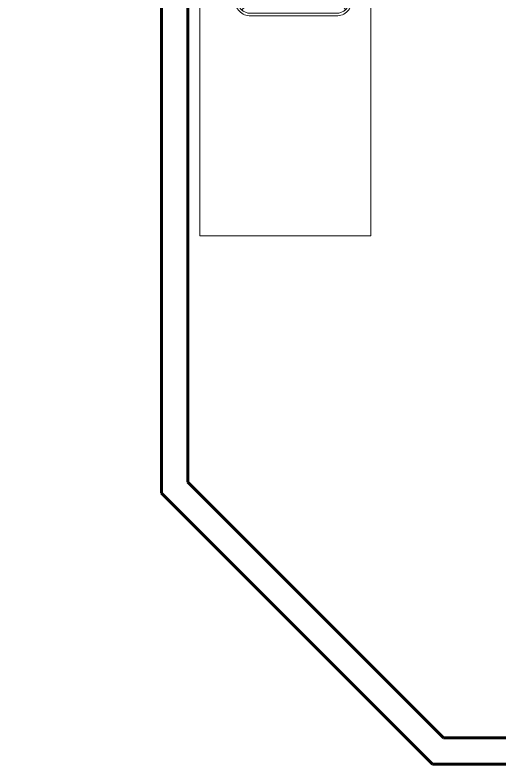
# Model space of a CAD drawing. Header units: metres. Extents: x 78 to 178, y -74 to 157.
# Drawn here: x 126.551 to 128.389, y 10.556 to 13.402 of the extents above; entities that cross this region are included whole.
import ezdxf

# ---------------------------------------------------------------- set-up
doc = ezdxf.new("R2010")
doc.units = ezdxf.units.M
doc.layers.add('envolvente', color=164, linetype='Continuous', lineweight=60)
doc.layers.add('mobiliario', color=252, linetype='Continuous', lineweight=9)

# ---------------------------------------------------------------- blocks, each defined once
blk = doc.blocks.new('TARJA')
for p, q in [((-0.014, -0.0221), (-0.2273, 0.1942)), ((0.2299, 0.1963), (-0.0142, 0.0183)), ((0.2319, -0.1979), (0.0189, 0.0181)), ((0.0187, -0.022), (-0.2253, -0.2)), ((-0.0077, -0.2999), (-0.0077, -0.0604)), ((0.0123, -0.2999), (0.0123, -0.0604)), ((-0.1342, -0.2704), (-0.1342, -0.2732)), ((-0.1342, -0.2732), (-0.0537, -0.2732)), ((-0.127, -0.2633), (-0.0548, -0.2633)), ((0.1386, -0.2732), (0.0581, -0.2732)), ((0.1315, -0.2633), (0.0592, -0.2633)), ((0.1386, -0.2704), (0.1386, -0.2732))]:
    blk.add_line(p, q)
for points in [[(0.012, -0.2248), (0.1944, -0.2248, 0.414214), (0.2544, -0.1648), (0.2544, 0.1611, 0.414214), (0.1944, 0.2211), (-0.1898, 0.2211, 0.414214), (-0.2498, 0.1611), (-0.2498, -0.1648, 0.414214), (-0.1898, -0.2248), (-0.0067, -0.2248)], [(0.012, -0.2148), (0.1944, -0.2148, 0.414214), (0.2444, -0.1648), (0.2444, 0.1611, 0.414214), (0.1944, 0.2111), (-0.1898, 0.2111, 0.414214), (-0.2398, 0.1611), (-0.2398, -0.1648, 0.414214), (-0.1898, -0.2148), (-0.0067, -0.2148)]]:
    blk.add_lwpolyline(points, format="xyb")
for radius in [0.026, 0.021]:
    blk.add_circle((0.0023, -0.0019), radius)
for centre, radius, start, end in [((0.0023, -0.0604), 0.01, 0, 180), ((-0.0701, -0.27), 0.0345, 185.2545, 168.7617), ((-0.0701, -0.27), 0.0167, 190.9013, 156.3336), ((0.0746, -0.27), 0.0345, 11.2383, 354.7455), ((0.0746, -0.27), 0.0167, 23.6664, 349.0987), ((-0.127, -0.2704), 0.00711, 89.9822, 179.9822), ((0.0023, -0.2999), 0.02, 120, 60), ((0.1315, -0.2704), 0.00711, 0.0178, 90.0178), ((0.0023, -0.2999), 0.01, 180, 0)]:
    blk.add_arc(centre, radius, start, end)
blk = doc.blocks.new('SDFPPPUI')
at = {"layer": 'mobiliario'}
blk.add_lwpolyline([(2629.5659, 1468.7919), (2630.155, 1469.0666), (2630.9296, 1467.4056), (2630.3405, 1467.1309)], close=True, dxfattribs=at)
at = {"layer": 'mobiliario', "xscale": -1, "rotation": 114.9999999999998}
blk.add_blockref('TARJA', (2630.1447, 1468.2429), dxfattribs=at)

msp = doc.modelspace()

# ---------------------------------------------------------------- linework, layer by layer
at = {"layer": 'envolvente'}
for p, q in [((127.10784, 11.5853), (127.10784, 22.65601)), ((127.20784, 11.62672), (127.20784, 16.55601)), ((128.17855, 10.65601), (127.20784, 11.62672)), ((128.13713, 10.55601), (127.10784, 11.5853)), ((130.9932, 10.65601), (128.17855, 10.65601)), ((130.9932, 10.55601), (128.13713, 10.55601))]:
    msp.add_line(p, q, dxfattribs=at)

# ---------------------------------------------------------------- block references
at = {"layer": 'mobiliario', "xscale": -1, "rotation": 25.00000000000015}
msp.add_blockref('SDFPPPUI', (3131.83767, -205.48007), dxfattribs=at)

doc.saveas('drawing.dxf')
